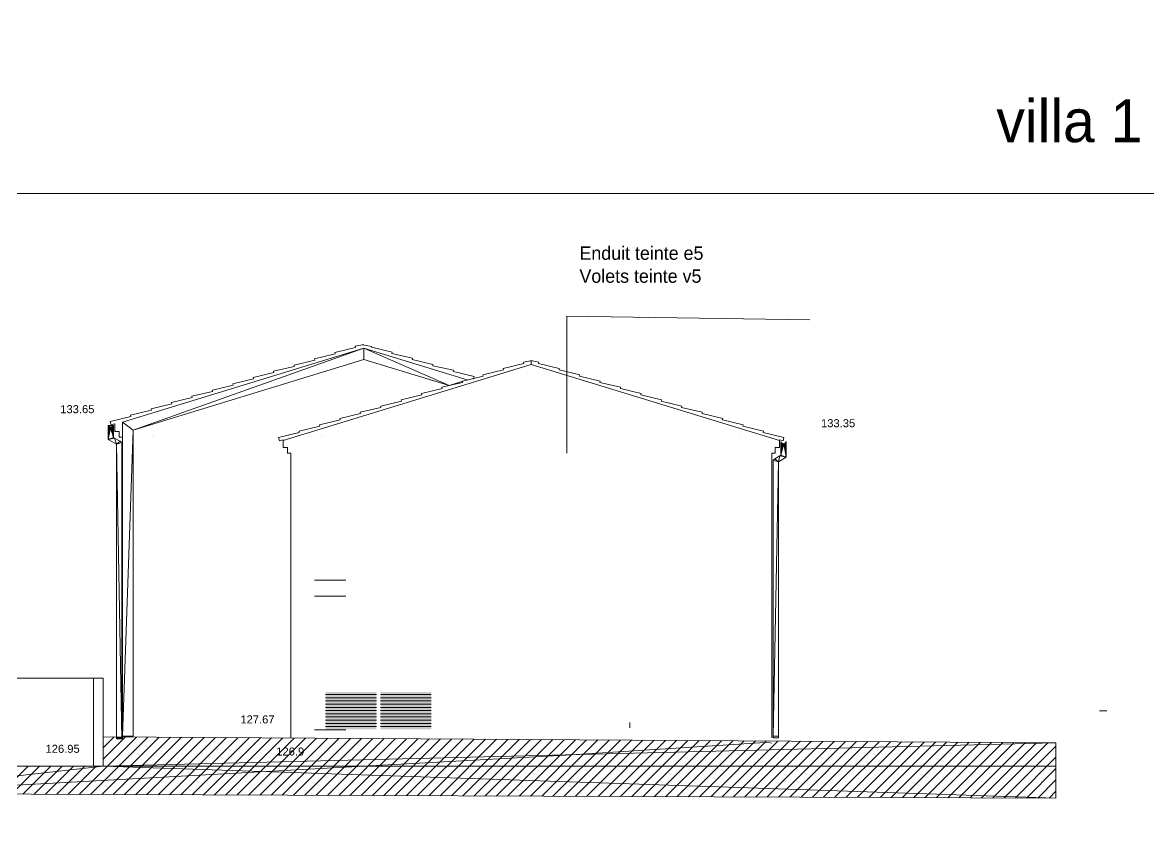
# Model space of a CAD drawing. Header units: metres. Extents: x -12536 to 12621, y -17191 to 9596.
# Drawn here: x -9875 to -8820, y 4707 to 5466 of the extents above; entities that cross this region are included whole.
import ezdxf
from ezdxf.enums import TextEntityAlignment as Align
from ezdxf.lldxf.tags import DXFTag

# ---------------------------------------------------------------- set-up
doc = ezdxf.new("R2010")
doc.units = ezdxf.units.M
doc.header["$MEASUREMENT"] = 0
for name, color, linetype in [('Calque commun', 7, 'Continuous'), ('Cotations', 7, 'Continuous'), ('Textes', 7, 'Continuous')]:
    doc.layers.add(name, color=color, linetype=linetype)
doc.styles.add('Arial15', font='arial.ttf', dxfattribs={"height": 0.15})
doc.styles.add('Century Gothic33', font='GOTHIC.TTF', dxfattribs={"height": 0.25})
doc.styles.add('Century Gothic4', font='GOTHIC.TTF', dxfattribs={"height": 0.4})
tags = doc.linetypes.add('HIDDEN', pattern=[0.375, 0.25, -0.125]).pattern_tags.tags
tags[6:7] = [DXFTag(74, 4), DXFTag(75, 0), DXFTag(340, '0'), DXFTag(46, 1.0), DXFTag(50, 0.0), DXFTag(44, 0.0), DXFTag(45, 0.0)]
tags[4:5] = [DXFTag(74, 4), DXFTag(75, 0), DXFTag(340, '0'), DXFTag(46, 1.0), DXFTag(50, 0.0), DXFTag(44, 0.0), DXFTag(45, 0.0)]

# ---------------------------------------------------------------- blocks, each defined once
blk = doc.blocks.new('hatch15')
at = {"layer": 'Calque commun', "color": 11, "linetype": 'Continuous', "lineweight": 5}
for p, q in [((-29.437, 23.783), (-28.487, 23.783)), ((-29.437, 23.723), (-28.487, 23.723)), ((-29.437, 23.663), (-28.487, 23.663)), ((-29.437, 23.603), (-28.487, 23.603)), ((-29.437, 23.543), (-28.487, 23.543)), ((-29.437, 23.483), (-28.487, 23.483)), ((-29.437, 23.423), (-28.487, 23.423)), ((-29.437, 23.363), (-28.487, 23.363)), ((-29.437, 23.303), (-28.487, 23.303)), ((-29.437, 23.243), (-28.487, 23.243)), ((-29.437, 23.183), (-28.487, 23.183))]:
    blk.add_line(p, q, dxfattribs=at)
at = {"layer": 'Calque commun', "color": 9, "linetype": 'Continuous', "lineweight": 5, "true_color": 0xc0c0c0}
blk.add_trace([(-29.437, 23.829), (-28.487, 23.829), (-29.437, 23.129), (-28.487, 23.129)], dxfattribs=at)
blk = doc.blocks.new('hatch16')
at = {"layer": 'Calque commun', "color": 11, "linetype": 'Continuous', "lineweight": 5}
for p, q in [((-30.467, 23.783), (-29.517, 23.783)), ((-30.467, 23.723), (-29.517, 23.723)), ((-30.467, 23.663), (-29.517, 23.663)), ((-30.467, 23.603), (-29.517, 23.603)), ((-30.467, 23.543), (-29.517, 23.543)), ((-30.467, 23.483), (-29.517, 23.483)), ((-30.467, 23.423), (-29.517, 23.423)), ((-30.467, 23.363), (-29.517, 23.363)), ((-30.467, 23.303), (-29.517, 23.303)), ((-30.467, 23.243), (-29.517, 23.243)), ((-30.467, 23.183), (-29.517, 23.183))]:
    blk.add_line(p, q, dxfattribs=at)
at = {"layer": 'Calque commun', "color": 9, "linetype": 'Continuous', "lineweight": 5, "true_color": 0xc0c0c0}
blk.add_trace([(-30.467, 23.829), (-29.517, 23.829), (-30.467, 23.129), (-29.517, 23.129)], dxfattribs=at)
blk = doc.blocks.new('@dwg_exp5')
at = {"layer": 'Cotations', "color": 212, "linetype": 'ByBlock', "lineweight": -2, "style": 'Arial15'}
blk.add_text('133.35', height=0.15, dxfattribs=at).set_placement((-20.864, 28.791), align=Align.CENTER)
blk = doc.blocks.new('@dwg_exp8')
at = {"layer": 'Cotations', "color": 212, "linetype": 'ByBlock', "lineweight": -2, "style": 'Arial15'}
blk.add_text('133.65', height=0.15, dxfattribs=at).set_placement((-35.12, 29.054), align=Align.CENTER)
blk = doc.blocks.new('@dwg_exp27')
at = {"layer": 'Cotations', "color": 212, "linetype": 'ByBlock', "lineweight": -2, "style": 'Arial15'}
blk.add_text('127.67', height=0.15, dxfattribs=at).set_placement((-31.744, 23.242), align=Align.CENTER)
blk = doc.blocks.new('@dwg_exp28')
at = {"layer": 'Cotations', "color": 212, "linetype": 'ByBlock', "lineweight": -2, "style": 'Arial15'}
blk.add_text('126.95', height=0.15, dxfattribs=at).set_placement((-35.396, 22.692), align=Align.CENTER)
blk = doc.blocks.new('@dwg_exp29')
at = {"layer": 'Cotations', "color": 212, "linetype": 'ByBlock', "lineweight": -2, "style": 'Arial15'}
blk.add_text('126.9', height=0.15, dxfattribs=at).set_placement((-31.131, 22.641), align=Align.CENTER)
blk = doc.blocks.new('hatch29')
at = {"layer": 'Calque commun', "color": 7, "linetype": 'Continuous', "lineweight": 5}
for p, q in [((-35.083, 21.913), (-34.009, 22.987)), ((-34.871, 21.912), (-33.798, 22.986)), ((-34.66, 21.911), (-33.587, 22.984)), ((-34.633, 22.787), (-34.43, 22.99)), ((-34.633, 22.575), (-34.22, 22.988)), ((-34.449, 21.911), (-33.376, 22.983)), ((-34.238, 21.91), (-33.166, 22.982)), ((-34.026, 21.909), (-32.955, 22.98)), ((-33.815, 21.908), (-32.744, 22.979)), ((-33.604, 21.907), (-32.533, 22.978)), ((-33.392, 21.907), (-32.322, 22.977)), ((-33.181, 21.906), (-32.111, 22.975)), ((-32.97, 21.905), (-31.901, 22.974)), ((-32.758, 21.904), (-31.69, 22.973)), ((-32.547, 21.903), (-31.479, 22.971)), ((-32.336, 21.903), (-31.268, 22.97)), ((-32.124, 21.902), (-31.057, 22.969)), ((-31.913, 21.901), (-30.847, 22.967)), ((-31.702, 21.9), (-30.636, 22.966)), ((-31.49, 21.899), (-30.425, 22.965)), ((-31.279, 21.899), (-30.214, 22.963)), ((-31.068, 21.898), (-30.003, 22.962)), ((-30.856, 21.897), (-29.793, 22.961)), ((-30.645, 21.896), (-29.582, 22.959)), ((-30.434, 21.895), (-29.371, 22.958)), ((-30.222, 21.895), (-29.16, 22.957)), ((-30.011, 21.894), (-28.949, 22.955)), ((-29.8, 21.893), (-28.739, 22.954)), ((-29.588, 21.892), (-28.528, 22.953)), ((-29.377, 21.891), (-28.317, 22.951)), ((-29.166, 21.891), (-28.106, 22.95)), ((-28.954, 21.89), (-27.895, 22.949)), ((-28.743, 21.889), (-27.685, 22.947)), ((-28.532, 21.888), (-27.474, 22.946)), ((-28.32, 21.887), (-27.263, 22.945)), ((-28.109, 21.887), (-27.052, 22.943)), ((-27.898, 21.886), (-26.841, 22.942)), ((-27.686, 21.885), (-26.631, 22.941)), ((-27.475, 21.884), (-26.42, 22.939)), ((-27.264, 21.883), (-26.209, 22.938)), ((-27.052, 21.883), (-25.998, 22.937)), ((-26.841, 21.882), (-25.787, 22.935)), ((-26.63, 21.881), (-25.576, 22.934)), ((-26.418, 21.88), (-25.366, 22.933)), ((-26.207, 21.879), (-25.155, 22.931)), ((-25.996, 21.879), (-24.944, 22.93)), ((-25.784, 21.878), (-24.733, 22.929)), ((-25.573, 21.877), (-24.522, 22.928)), ((-25.362, 21.876), (-24.312, 22.926)), ((-25.15, 21.875), (-24.101, 22.925)), ((-24.939, 21.875), (-23.89, 22.924)), ((-24.728, 21.874), (-23.679, 22.922)), ((-24.516, 21.873), (-23.468, 22.921)), ((-24.305, 21.872), (-23.258, 22.92)), ((-24.094, 21.871), (-23.047, 22.918)), ((-23.882, 21.871), (-22.836, 22.917)), ((-23.671, 21.87), (-22.625, 22.916)), ((-23.46, 21.869), (-22.414, 22.914)), ((-23.248, 21.868), (-22.204, 22.913)), ((-23.037, 21.867), (-21.993, 22.912)), ((-22.826, 21.867), (-21.782, 22.91)), ((-22.614, 21.866), (-21.571, 22.909)), ((-22.403, 21.865), (-21.36, 22.908)), ((-22.192, 21.864), (-21.15, 22.906)), ((-21.98, 21.863), (-20.939, 22.905)), ((-21.769, 21.862), (-20.728, 22.904)), ((-21.558, 21.862), (-20.517, 22.902)), ((-21.346, 21.861), (-20.306, 22.901)), ((-21.135, 21.86), (-20.095, 22.9)), ((-20.924, 21.859), (-19.885, 22.898)), ((-20.712, 21.858), (-19.674, 22.897)), ((-20.501, 21.858), (-19.463, 22.896)), ((-20.29, 21.857), (-19.252, 22.894)), ((-20.078, 21.856), (-19.041, 22.893)), ((-19.867, 21.855), (-18.831, 22.892)), ((-19.656, 21.854), (-18.62, 22.89)), ((-19.444, 21.854), (-18.409, 22.889)), ((-19.233, 21.853), (-18.198, 22.888)), ((-19.022, 21.852), (-17.987, 22.886)), ((-18.81, 21.851), (-17.777, 22.885)), ((-18.599, 21.85), (-17.566, 22.884)), ((-18.388, 21.85), (-17.355, 22.882)), ((-18.176, 21.849), (-17.144, 22.881)), ((-17.965, 21.848), (-16.933, 22.88)), ((-17.754, 21.847), (-16.782, 22.819)), ((-17.542, 21.846), (-16.782, 22.607)), ((-36.562, 21.919), (-36.04, 22.441)), ((-36.351, 21.918), (-35.828, 22.441)), ((-36.139, 21.917), (-35.616, 22.441)), ((-35.928, 21.916), (-35.404, 22.441)), ((-35.717, 21.915), (-35.192, 22.441)), ((-35.505, 21.915), (-34.979, 22.441)), ((-35.294, 21.914), (-34.767, 22.441)), ((-17.331, 21.846), (-16.782, 22.395)), ((-17.12, 21.845), (-16.782, 22.183)), ((-16.908, 21.844), (-16.782, 21.971))]:
    blk.add_line(p, q, dxfattribs=at)
at = {"layer": 'Calque commun', "color": 7, "linetype": 'Continuous', "lineweight": 20}
mesh = blk.add_polyface(dxfattribs=at)
corners = [(-16.782, 22.879), (-34.633, 22.441), (-16.782, 22.441), (-16.782, 21.844), (-34.633, 22.991), (-39.183, 22.441), (-39.182, 21.929)]
mesh.append_faces([[corners[k] for k in face] for face in [(0, 1, 2), (2, 1, 3)]], dxfattribs={"vtx0": -1, "vtx1": -1, "color": 7})
mesh.append_faces([[corners[k] for k in face] for face in [(6, 3, 1)]], dxfattribs={"vtx1": -1, "vtx2": -1, "color": 7})
mesh.append_faces([[corners[k] for k in face] for face in [(0, 4, 1), (1, 5, 6)]], dxfattribs={"vtx2": -1, "color": 7})

msp = doc.modelspace()

# ---------------------------------------------------------------- linework, layer by layer
at = {"layer": 'Calque commun', "color": 7, "linetype": 'Continuous', "lineweight": 5}
for p, q in [((-9781.363, 5076.819), (-9781.362, 4795.062)), ((-9753.098, 5080.284), (-9753.099, 5080.284)), ((-9752.556, 5078.654), (-9752.556, 5078.654)), ((-9594.604, 5080.345), (-9594.605, 5080.345)), ((-9594.061, 5078.714), (-9594.061, 5078.714)), ((-9202.29, 5078.714), (-9202.29, 5078.714)), ((-9623.614, 5053.673), (-9623.614, 4795.919)), ((-9964.363, 4852.013), (-9799.363, 4852.013)), ((-9799.363, 4852.013), (-9799.363, 4796.894)), ((-8865.912, 4821.468), (-8859.179, 4821.468)), ((-9173.424, 4791.112), (-9173.924, 4791.112))]:
    msp.add_line(p, q, dxfattribs=at)
at = {"layer": 'Calque commun', "color": 86, "linetype": 'Continuous', "lineweight": 5}
msp.add_line((-9306.044, 4805.3), (-9306.044, 4810.283), dxfattribs=at)
at = {"layer": 'Calque commun', "color": 26, "linetype": 'HIDDEN', "lineweight": 20}
for p, q in [((-9365.907, 4779.693), (-9174.664, 4792.028)), ((-9578.119, 4768.237), (-9365.907, 4779.693)), ((-9578.119, 4768.237), (-10026.819, 4743.892))]:
    msp.add_line(p, q, dxfattribs=at)
at = {"layer": 'Calque commun', "color": 5, "linetype": 'Continuous', "lineweight": 20}
msp.add_polyline3d([(-9137.544, 5187.696, 0), (-9365.159, 5190.883, 0), (-9365.159, 5062.714, 0)], dxfattribs=at)
at = {"layer": 'Cotations', "color": 7, "linetype": 'Continuous', "lineweight": 5}
for p, q in [((-7371.137, 5305.915), (-12339.111, 5305.915)), ((-9173.176, 5062.733), (-9173.176, 4796.172))]:
    msp.add_line(p, q, dxfattribs=at)
at = {"layer": 'Cotations', "color": 11, "linetype": 'HIDDEN', "lineweight": 20}
for p, q in [((-9601.37, 4943.672), (-9572.141, 4943.672)), ((-9601.37, 4928.672), (-9572.141, 4928.672)), ((-9601.37, 4803.672), (-9572.141, 4803.672))]:
    msp.add_line(p, q, dxfattribs=at)
at = {"layer": 'Cotations', "color": 7, "linetype": 'Continuous', "lineweight": 5}
for points in [[(-9781.359, 5068.673, 0), (-9781.358, 5077.733, 0), (-9784.482, 5077.733, 0), (-9784.482, 5083.067, 0), (-9788.551, 5083.067, 0), (-9788.551, 5090.336, 0), (-9791.982, 5089.264, 0), (-9792.884, 5092.517, 0), (-9773.52, 5097.128, 0), (-9773.75, 5098.375, 0), (-9754.386, 5102.987, 0), (-9754.287, 5103.013, 0), (-9754.616, 5104.234, 0), (-9735.152, 5108.87, 0), (-9735.445, 5110.102, 0), (-9716.117, 5114.704, 0), (-9716.346, 5115.952, 0), (-9696.982, 5120.563, 0), (-9697.211, 5121.811, 0), (-9677.847, 5126.422, 0), (-9678.077, 5127.669, 0), (-9658.713, 5132.28, 0), (-9658.942, 5133.528, 0), (-9639.578, 5138.139, 0), (-9639.807, 5139.387, 0), (-9620.443, 5143.998, 0), (-9620.672, 5145.246, 0), (-9601.308, 5149.857, 0), (-9601.537, 5151.105, 0), (-9582.174, 5155.716, 0), (-9582.403, 5156.964, 0), (-9563.039, 5161.574, 0), (-9563.294, 5162.919, 0), (-9555.346, 5164.486, 0)], [(-9548.247, 5162.072, 0), (-9547.926, 5162.706, 0), (-9556.731, 5164.036, 0)], [(-9548.247, 5162.072, 0), (-9528.883, 5157.461, 0), (-9529.112, 5156.213, 0), (-9509.748, 5151.602, 0), (-9509.917, 5150.34, 0)], [(-9623.614, 5053.673, 0), (-9623.614, 5062.733, 0), (-9626.738, 5062.733, 0), (-9626.738, 5068.067, 0), (-9630.806, 5068.067, 0), (-9630.806, 5075.336, 0), (-9634.237, 5074.264, 0), (-9635.14, 5077.517, 0), (-9615.776, 5082.128, 0), (-9616.005, 5083.376, 0), (-9596.641, 5087.987, 0), (-9596.542, 5088.013, 0), (-9596.871, 5089.234, 0), (-9577.407, 5093.87, 0), (-9577.7, 5095.102, 0), (-9558.372, 5099.704, 0), (-9558.601, 5100.952, 0), (-9539.237, 5105.563, 0), (-9539.467, 5106.811, 0), (-9520.103, 5111.422, 0), (-9520.332, 5112.669, 0), (-9500.968, 5117.28, 0), (-9501.197, 5118.528, 0), (-9481.833, 5123.139, 0), (-9482.062, 5124.387, 0), (-9462.698, 5128.998, 0), (-9462.927, 5130.246, 0), (-9443.563, 5134.857, 0), (-9443.793, 5136.105, 0), (-9424.429, 5140.716, 0), (-9424.658, 5141.964, 0), (-9405.294, 5146.574, 0), (-9405.549, 5147.919, 0), (-9397.601, 5149.486, 0), (-9398.395, 5149.329, 0), (-9398.395, 5145.67, 0), (-9630.806, 5074.509, 0)], [(-9509.917, 5150.34, 0), (-9490.553, 5145.729, 0), (-9490.782, 5144.481, 0), (-9471.273, 5140.487, 0), (-9471.441, 5139.225, 0)], [(-9173.176, 5053.673, 0), (-9173.176, 5062.733, 0), (-9170.052, 5062.733, 0), (-9170.052, 5068.067, 0), (-9165.983, 5068.067, 0), (-9165.983, 5075.336, 0), (-9162.552, 5074.264, 0), (-9161.65, 5077.517, 0), (-9181.014, 5082.128, 0), (-9180.785, 5083.376, 0), (-9200.149, 5087.987, 0), (-9200.247, 5088.013, 0), (-9199.919, 5089.234, 0), (-9219.383, 5093.87, 0), (-9219.089, 5095.102, 0), (-9238.418, 5099.704, 0), (-9238.188, 5100.952, 0), (-9257.552, 5105.563, 0), (-9257.323, 5106.811, 0), (-9276.687, 5111.422, 0), (-9276.458, 5112.669, 0), (-9295.822, 5117.28, 0), (-9295.593, 5118.528, 0), (-9314.957, 5123.139, 0), (-9314.728, 5124.387, 0), (-9334.091, 5128.998, 0), (-9333.862, 5130.246, 0), (-9353.226, 5134.857, 0), (-9352.997, 5136.105, 0), (-9372.361, 5140.716, 0), (-9372.131, 5141.964, 0), (-9391.496, 5146.574, 0), (-9391.24, 5147.919, 0), (-9399.189, 5149.486, 0), (-9398.395, 5149.329, 0), (-9398.395, 5145.67, 0), (-9165.983, 5074.509, 0)], [(-9471.41, 5139.224, 0), (-9452.046, 5134.614, 0), (-9452.275, 5133.366, 0), (-9452.275, 5133.366, 0), (-9452.443, 5132.103, 0)]]:
    msp.add_polyline3d(points, dxfattribs=at)

# ---------------------------------------------------------------- block references
at = {"layer": 'Calque commun', "color": 0, "linetype": 'ByBlock', "lineweight": -2, "xscale": 50, "yscale": 50, "zscale": 50}
for name in ['hatch16', 'hatch15', 'hatch29']:
    msp.add_blockref(name, (-8067.719, 3647.461), dxfattribs=at)
at = {"layer": 'Cotations', "color": 0, "linetype": 'ByBlock', "lineweight": -2, "xscale": 50, "yscale": 50, "zscale": 50}
for name in ['@dwg_exp8', '@dwg_exp5', '@dwg_exp27', '@dwg_exp28', '@dwg_exp29']:
    msp.add_blockref(name, (-8067.719, 3647.461), dxfattribs=at)

# ---------------------------------------------------------------- texts
at = {"layer": 'Textes', "color": 5, "linetype": 'ByBlock', "lineweight": -2, "style": 'Century Gothic4'}
msp.add_text('villa 1', height=40, dxfattribs=at).set_placement((-8962.606, 5353.986))
at = {"layer": 'Textes', "color": 5, "linetype": 'ByBlock', "lineweight": -2, "insert": (-9353.273, 5222.123), "char_height": 12.5, "attachment_point": 7, "line_spacing_factor": 1.032, "style": 'Century Gothic33'}
msp.add_mtext('Enduit teinte e5\\PVolets teinte v5', dxfattribs=at)

# ---------------------------------------------------------------- meshes
at = {"layer": 'Calque commun', "color": 7, "linetype": 'Continuous', "lineweight": 5}
mesh = msp.add_polyface(dxfattribs=at)
corners = [(-6339.111, 8148.796), (-12339.111, 8148.796), (-12339.111, 3948.796), (-6339.111, 3948.796)]
mesh.append_faces([[corners[k] for k in face] for face in [(0, 1, 2, 3)]], dxfattribs={"color": 7})
at = {"layer": 'Calque commun', "color": 5, "linetype": 'Continuous', "lineweight": 5}
mesh = msp.add_polyface(dxfattribs=at)
corners = [(-9475.259, 5126.007), (-9555.346, 5150.52), (-9555.346, 5160.978), (-9771.363, 5084.379), (-9771.362, 4797.65), (-9781.362, 4797.65), (-9781.363, 5091.775), (-9458.434, 5131.316)]
mesh.append_faces([[corners[k] for k in face] for face in [(0, 2, 7)]], dxfattribs={"vtx0": -1, "color": 5})
mesh.append_faces([[corners[k] for k in face] for face in [(0, 1, 2), (5, 6, 3), (1, 3, 2), (6, 2, 3)]], dxfattribs={"vtx1": -1, "vtx2": -1, "color": 5})
mesh.append_faces([[corners[k] for k in face] for face in [(3, 4, 5)]], dxfattribs={"vtx2": -1, "color": 5})
at = {"layer": 'Calque commun', "color": 8, "linetype": 'Continuous', "lineweight": 5}
mesh = msp.add_polyface(dxfattribs=at)
corners = [(-9793.078, 5086.693), (-9793.264, 5086.772), (-9792.689, 5086.581), (-9794.584, 5088.238), (-9789.685, 5088.63), (-9789.787, 5088.238), (-9790.298, 5087.371), (-9790.592, 5087.093), (-9790.169, 5087.527), (-9790.755, 5086.972), (-9790.927, 5086.865), (-9791.682, 5086.581), (-9792.084, 5086.533), (-9790.053, 5087.693), (-9794.072, 5087.372), (-9794.202, 5087.527), (-9791.106, 5086.772), (-9792.287, 5086.533), (-9794.642, 5088.432), (-9789.728, 5088.432), (-9793.778, 5087.093), (-9793.931, 5087.226), (-9790.44, 5087.226), (-9789.95, 5087.868), (-9792.885, 5086.629), (-9794.318, 5087.693), (-9794.421, 5087.868), (-9794.51, 5088.05), (-9793.444, 5086.865), (-9791.293, 5086.693), (-9792.489, 5086.549), (-9791.485, 5086.629), (-9794.686, 5088.63), (-9791.882, 5086.549), (-9793.616, 5086.972), (-9789.861, 5088.05)]
mesh.append_faces([[corners[k] for k in face] for face in [(14, 20, 21), (0, 2, 24), (4, 18, 32), (23, 5, 35)]], dxfattribs={"vtx0": -1, "color": 8})
mesh.append_faces([[corners[k] for k in face] for face in [(6, 7, 8), (17, 2, 12), (28, 20, 1), (25, 3, 15)]], dxfattribs={"vtx0": -1, "vtx1": -1, "color": 8})
mesh.append_faces([[corners[k] for k in face] for face in [(3, 4, 5), (11, 12, 2), (11, 2, 5), (3, 5, 2), (7, 16, 8), (14, 2, 1), (11, 5, 8), (11, 8, 16), (14, 1, 20), (3, 2, 15)]], dxfattribs={"vtx0": -1, "vtx1": -1, "vtx2": -1, "color": 8})
mesh.append_faces([[corners[k] for k in face] for face in [(7, 10, 16), (11, 16, 29)]], dxfattribs={"vtx0": -1, "vtx2": -1, "color": 8})
mesh.append_faces([[corners[k] for k in face] for face in [(0, 1, 2), (13, 8, 5), (14, 15, 2), (3, 18, 4), (23, 13, 5), (25, 26, 3)]], dxfattribs={"vtx1": -1, "vtx2": -1, "color": 8})
mesh.append_faces([[corners[k] for k in face] for face in [(7, 9, 10), (4, 19, 5), (6, 22, 7), (26, 27, 3), (17, 30, 2), (29, 31, 11), (11, 33, 12), (28, 34, 20)]], dxfattribs={"vtx2": -1, "color": 8})
mesh = msp.add_polyface(dxfattribs=at)
corners = [(-9782.009, 4796.172), (-9782.01, 4795.062), (-9787.01, 4795.062), (-9787.009, 4796.172), (-9792.609, 5086.568), (-9794.686, 5075.494), (-9789.686, 5077.406), (-9790.299, 5087.372), (-9790.5, 5087.173), (-9794.249, 5087.593), (-9794.401, 5087.832), (-9790.962, 5086.847), (-9791.218, 5086.724), (-9793.153, 5086.724), (-9793.408, 5086.847), (-9794.525, 5088.087), (-9789.969, 5087.832), (-9790.121, 5087.593), (-9782.015, 4795.062), (-9782.112, 5072.723), (-9787.112, 5071.161), (-9792.044, 5086.537), (-9792.327, 5086.537), (-9783.584, 5073.914), (-9791.486, 5086.631), (-9794.621, 5088.354), (-9792.885, 5086.631), (-9788.898, 5076.769), (-9793.649, 5086.997), (-9793.871, 5087.173), (-9791.762, 5086.568), (-9794.071, 5087.372), (-9790.722, 5086.997), (-9789.75, 5088.354), (-9789.846, 5088.087), (-9794.686, 5088.63), (-9787.015, 4795.062), (-9789.685, 5088.63)]
mesh.append_faces([[corners[k] for k in face] for face in [(0, 1, 2, 3)]], dxfattribs={"color": 8})
mesh.append_faces([[corners[k] for k in face] for face in [(18, 20, 36)]], dxfattribs={"vtx0": -1, "color": 8})
mesh.append_faces([[corners[k] for k in face] for face in [(23, 20, 19)]], dxfattribs={"vtx0": -1, "vtx1": -1, "color": 8})
mesh.append_faces([[corners[k] for k in face] for face in [(4, 5, 6)]], dxfattribs={"vtx0": -1, "vtx1": -1, "vtx2": -1, "color": 8})
mesh.append_faces([[corners[k] for k in face] for face in [(6, 7, 8), (6, 16, 17), (6, 21, 22), (6, 30, 21), (6, 33, 34), (6, 34, 16), (6, 17, 7), (6, 24, 30)]], dxfattribs={"vtx0": -1, "vtx2": -1, "color": 8})
mesh.append_faces([[corners[k] for k in face] for face in [(9, 10, 5), (11, 12, 6), (13, 14, 5), (10, 15, 5), (18, 19, 20), (12, 24, 6), (15, 25, 5), (4, 26, 5), (5, 20, 27), (28, 29, 5), (29, 31, 5), (32, 11, 6), (27, 6, 5), (22, 4, 6), (23, 27, 20), (8, 32, 6), (14, 28, 5), (31, 9, 5), (26, 13, 5)]], dxfattribs={"vtx1": -1, "vtx2": -1, "color": 8})
mesh.append_faces([[corners[k] for k in face] for face in [(25, 35, 5), (6, 37, 33)]], dxfattribs={"vtx2": -1, "color": 8})
mesh = msp.add_polyface(dxfattribs=at)
corners = [(-9159.68, 5059.019), (-9160.718, 5071.996), (-9160.958, 5071.846), (-9166.725, 4796.172), (-9171.725, 4796.172), (-9160.496, 5072.172), (-9160.295, 5072.371), (-9161.214, 5071.723), (-9164.681, 5060.931), (-9161.758, 5071.567), (-9162.881, 5071.63), (-9163.149, 5071.723), (-9166.725, 4797.638), (-9166.725, 5054.686), (-9171.725, 4797.638), (-9165.469, 5060.294), (-9171.725, 5056.248), (-9160.117, 5072.592), (-9164.246, 5072.592), (-9164.068, 5072.371), (-9159.965, 5072.831), (-9159.841, 5073.086), (-9163.404, 5071.846), (-9164.521, 5073.086), (-9164.617, 5073.353), (-9161.482, 5071.63), (-9170.253, 5057.439), (-9162.04, 5071.536), (-9163.645, 5071.996), (-9163.867, 5072.172), (-9164.397, 5072.831), (-9162.605, 5071.567), (-9162.323, 5071.536), (-9164.681, 5073.629), (-9159.681, 5073.629), (-9159.746, 5073.353)]
mesh.append_faces([[corners[k] for k in face] for face in [(3, 4, 4), (5, 0, 6), (12, 13, 14), (18, 8, 19), (20, 0, 21), (22, 8, 11), (10, 8, 31), (9, 0, 25), (19, 8, 29), (21, 0, 35)]], dxfattribs={"vtx0": -1, "vtx1": -1, "color": 8})
mesh.append_faces([[corners[k] for k in face] for face in [(8, 0, 9), (13, 16, 14)]], dxfattribs={"vtx0": -1, "vtx1": -1, "vtx2": -1, "color": 8})
mesh.append_faces([[corners[k] for k in face] for face in [(0, 1, 2), (0, 2, 7), (0, 17, 6), (8, 23, 24), (4, 4, 14), (12, 3, 13), (0, 7, 25), (13, 26, 16), (8, 9, 27), (8, 28, 29), (8, 30, 23), (8, 32, 31), (8, 18, 30), (3, 3, 4), (8, 27, 32), (13, 15, 26)]], dxfattribs={"vtx0": -1, "vtx2": -1, "color": 8})
mesh.append_faces([[corners[k] for k in face] for face in [(33, 8, 24)]], dxfattribs={"vtx1": -1, "color": 8})
mesh.append_faces([[corners[k] for k in face] for face in [(10, 11, 8), (12, 3, 3), (8, 15, 0), (16, 4, 14), (20, 17, 0), (5, 1, 0), (13, 0, 15), (22, 28, 8)]], dxfattribs={"vtx1": -1, "vtx2": -1, "color": 8})
mesh.append_faces([[corners[k] for k in face] for face in [(0, 34, 35)]], dxfattribs={"vtx2": -1, "color": 8})
at = {"layer": 'Calque commun', "color": 7, "linetype": 'Continuous', "lineweight": 20}
mesh = msp.add_polyface(dxfattribs=at)
corners = [(-9799.363, 4852.013), (-9808.714, 4852.013), (-9808.714, 4769.493), (-9799.363, 4769.493)]
mesh.append_faces([[corners[k] for k in face] for face in [(0, 1, 2, 3)]], dxfattribs={"color": 7})

doc.saveas('drawing.dxf')
